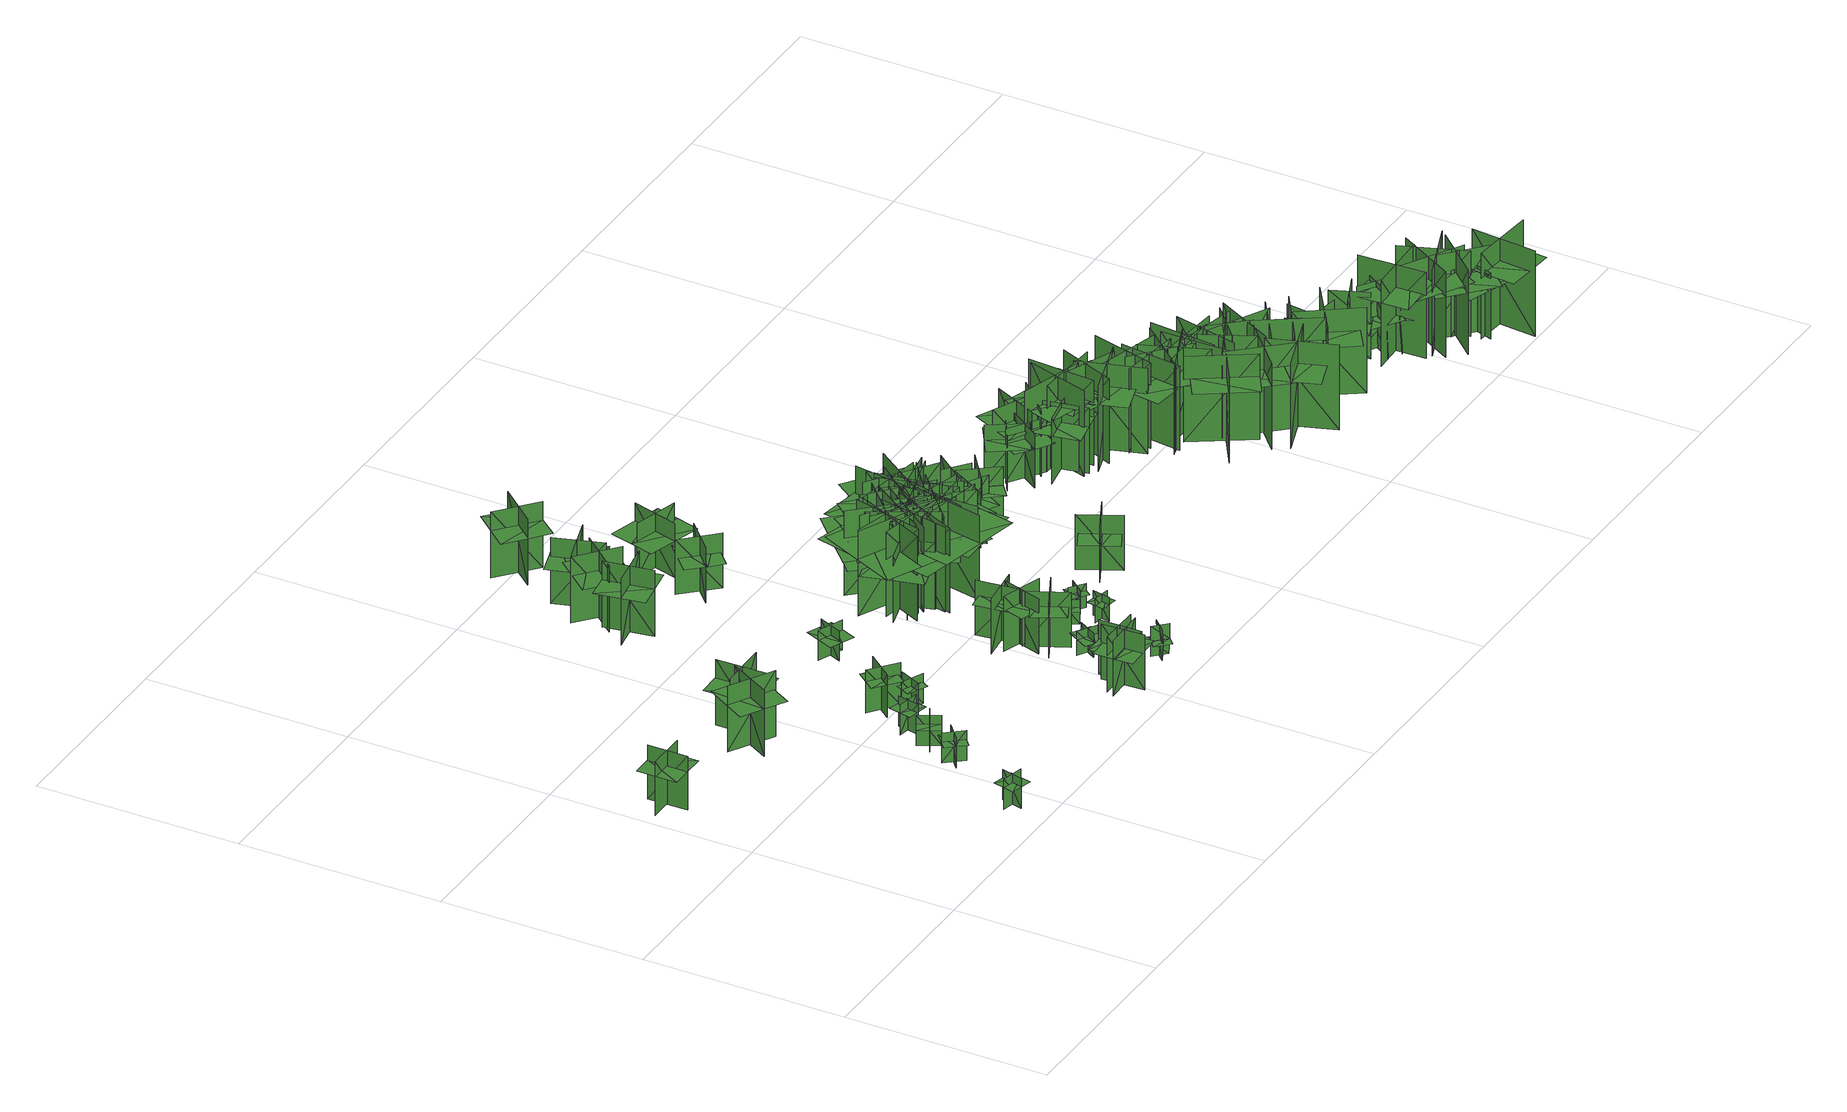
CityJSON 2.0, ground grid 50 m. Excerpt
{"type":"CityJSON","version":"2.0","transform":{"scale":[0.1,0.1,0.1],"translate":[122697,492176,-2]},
"CityObjects":{
"tree1":{"type":"SolitaryVegetationObject","geometry":[{"type":"MultiSurface","lod":"1","boundaries":[[[0,1,2]],[[0,2,3]],[[4,5,6]],[[4,6,7]],[[8,9,10]],[[8,10,11]],[[8,11,12]],[[8,12,13]]]}]},
"tree2":{"type":"SolitaryVegetationObject","geometry":[{"type":"MultiSurface","lod":"1","boundaries":[[[14,15,16]],[[14,16,17]],[[18,19,20]],[[18,20,21]],[[22,23,24]],[[22,24,25]],[[22,25,26]],[[22,26,27]]]}]},
"tree3":{"type":"SolitaryVegetationObject","geometry":[{"type":"MultiSurface","lod":"1","boundaries":[[[28,29,30]],[[28,30,31]],[[32,33,34]],[[32,34,35]],[[36,37,38]],[[36,38,39]],[[36,39,40]],[[36,40,41]]]}]},
"tree4":{"type":"SolitaryVegetationObject","geometry":[{"type":"MultiSurface","lod":"1","boundaries":[[[42,43,44]],[[42,44,45]],[[46,47,48]],[[46,48,49]],[[50,51,52]],[[50,52,53]],[[50,53,54]],[[50,54,55]]]}]},
"tree5":{"type":"SolitaryVegetationObject","geometry":[{"type":"MultiSurface","lod":"1","boundaries":[[[56,57,58]],[[56,58,59]],[[60,61,62]],[[60,62,63]],[[64,65,66]],[[64,66,67]],[[64,67,68]],[[64,68,69]]]}]},
"tree6":{"type":"SolitaryVegetationObject","geometry":[{"type":"MultiSurface","lod":"1","boundaries":[[[70,71,72]],[[70,72,73]],[[74,75,76]],[[74,76,77]],[[78,79,80]],[[78,80,81]],[[78,81,82]],[[78,82,83]]]}]},
"tree7":{"type":"SolitaryVegetationObject","geometry":[{"type":"MultiSurface","lod":"1","boundaries":[[[84,85,86]],[[84,86,87]],[[88,89,90]],[[88,90,91]],[[92,93,94]],[[92,94,95]],[[92,95,96]],[[92,96,97]]]}]},
"tree8":{"type":"SolitaryVegetationObject","geometry":[{"type":"MultiSurface","lod":"1","boundaries":[[[98,99,100]],[[98,100,101]],[[102,103,104]],[[102,104,105]],[[106,107,108]],[[106,108,109]],[[106,110,111]],[[106,111,107]]]}]},
"tree9":{"type":"SolitaryVegetationObject","geometry":[{"type":"MultiSurface","lod":"1","boundaries":[[[112,113,114]],[[112,114,115]],[[116,117,118]],[[116,118,119]],[[120,121,122]],[[120,122,123]],[[120,124,125]],[[120,125,121]]]}]},
"tree10":{"type":"SolitaryVegetationObject","geometry":[{"type":"MultiSurface","lod":"1","boundaries":[[[126,127,128]],[[126,128,129]],[[130,131,132]],[[130,132,133]],[[134,135,136]],[[134,136,137]],[[134,137,138]],[[134,138,139]]]}]},
"tree11":{"type":"SolitaryVegetationObject","geometry":[{"type":"MultiSurface","lod":"1","boundaries":[[[140,141,142]],[[140,142,143]],[[144,145,146]],[[144,146,147]],[[148,149,150]],[[148,150,151]],[[148,151,152]],[[148,152,153]]]}]},
"tree12":{"type":"SolitaryVegetationObject","geometry":[{"type":"MultiSurface","lod":"1","boundaries":[[[154,155,156]],[[154,156,157]],[[158,159,160]],[[158,160,161]],[[162,163,164]],[[162,164,165]],[[162,163,166]],[[162,166,167]]]}]},
"tree13":{"type":"SolitaryVegetationObject","geometry":[{"type":"MultiSurface","lod":"1","boundaries":[[[168,169,170]],[[168,170,171]],[[172,173,174]],[[172,174,175]],[[176,177,178]],[[176,178,179]],[[176,177,180]],[[176,180,181]]]}]},
"tree14":{"type":"SolitaryVegetationObject","geometry":[{"type":"MultiSurface","lod":"1","boundaries":[[[182,183,184]],[[182,184,185]],[[186,187,188]],[[186,188,189]],[[190,191,192]],[[190,192,193]],[[190,193,194]],[[190,194,195]]]}]},
"tree15":{"type":"SolitaryVegetationObject","geometry":[{"type":"MultiSurface","lod":"1","boundaries":[[[196,197,198]],[[196,198,199]],[[200,201,202]],[[200,202,203]],[[204,205,206]],[[204,206,207]],[[204,207,208]],[[204,208,209]]]}]},
"tree16":{"type":"SolitaryVegetationObject","geometry":[{"type":"MultiSurface","lod":"1","boundaries":[[[210,211,212]],[[210,212,213]],[[214,215,216]],[[214,216,217]],[[218,219,220]],[[218,220,221]],[[218,221,222]],[[218,222,223]]]}]},
"tree17":{"type":"SolitaryVegetationObject","geometry":[{"type":"MultiSurface","lod":"1","boundaries":[[[224,225,226]],[[224,226,227]],[[228,229,230]],[[228,230,231]],[[232,233,234]],[[232,234,235]],[[232,236,237]],[[232,237,233]]]}]},
"tree18":{"type":"SolitaryVegetationObject","geometry":[{"type":"MultiSurface","lod":"1","boundaries":[[[238,239,240]],[[238,240,241]],[[242,243,244]],[[242,244,245]],[[246,247,248]],[[246,248,249]],[[246,250,251]],[[246,251,247]]]}]},
"tree19":{"type":"SolitaryVegetationObject","geometry":[{"type":"MultiSurface","lod":"1","boundaries":[[[252,253,254]],[[252,254,255]],[[256,257,258]],[[256,258,259]],[[260,261,262]],[[260,262,263]],[[260,264,265]],[[260,265,261]]]}]},
"tree20":{"type":"SolitaryVegetationObject","geometry":[{"type":"MultiSurface","lod":"1","boundaries":[[[266,267,268]],[[266,268,269]],[[270,271,272]],[[270,272,273]],[[274,275,271]],[[274,271,270]],[[276,277,267]],[[276,267,266]],[[266,267,278]],[[266,278,279]],[[266,280,281]],[[266,281,267]]]}]},
"tree21":{"type":"SolitaryVegetationObject","geometry":[{"type":"MultiSurface","lod":"1","boundaries":[[[282,283,284]],[[282,284,285]],[[286,287,288]],[[286,288,289]],[[290,291,292]],[[290,292,293]],[[290,293,294]],[[290,294,295]]]}]},
"tree22":{"type":"SolitaryVegetationObject","geometry":[{"type":"MultiSurface","lod":"1","boundaries":[[[296,297,298]],[[296,298,299]],[[300,301,302]],[[300,302,303]],[[304,305,306]],[[304,306,307]],[[304,305,308]],[[304,308,309]]]}]},
"tree23":{"type":"SolitaryVegetationObject","geometry":[{"type":"MultiSurface","lod":"1","boundaries":[[[310,311,312]],[[310,312,313]],[[314,315,316]],[[314,316,317]],[[318,319,320]],[[318,320,321]],[[318,321,322]],[[318,322,323]]]}]},
"tree24":{"type":"SolitaryVegetationObject","geometry":[{"type":"MultiSurface","lod":"1","boundaries":[[[324,325,326]],[[324,326,327]],[[328,329,330]],[[328,330,331]],[[332,333,334]],[[332,334,335]],[[332,335,336]],[[332,336,337]]]}]},
"tree25":{"type":"SolitaryVegetationObject","geometry":[{"type":"MultiSurface","lod":"1","boundaries":[[[338,339,340]],[[338,340,341]],[[342,343,344]],[[342,344,345]],[[346,347,348]],[[346,348,349]],[[346,349,350]],[[346,350,351]]]}]},
"tree26":{"type":"SolitaryVegetationObject","geometry":[{"type":"MultiSurface","lod":"1","boundaries":[[[352,353,354]],[[352,354,355]],[[356,357,358]],[[356,358,359]],[[360,361,362]],[[360,362,363]],[[360,363,364]],[[360,364,365]]]}]},
"tree27":{"type":"SolitaryVegetationObject","geometry":[{"type":"MultiSurface","lod":"1","boundaries":[[[366,367,368]],[[366,368,369]],[[370,371,372]],[[370,372,373]],[[374,375,376]],[[374,376,377]],[[374,377,378]],[[374,378,379]]]}]},
"tree28":{"type":"SolitaryVegetationObject","geometry":[{"type":"MultiSurface","lod":"1","boundaries":[[[380,381,382]],[[380,382,383]],[[384,385,386]],[[384,386,387]],[[388,389,390]],[[388,390,391]],[[388,391,392]],[[388,392,393]]]}]},
"tree29":{"type":"SolitaryVegetationObject","geometry":[{"type":"MultiSurface","lod":"1","boundaries":[[[394,395,396]],[[394,396,397]],[[398,399,400]],[[398,400,401]],[[402,403,404]],[[402,404,405]],[[402,405,406]],[[402,406,407]]]}]},
"tree30":{"type":"SolitaryVegetationObject","geometry":[{"type":"MultiSurface","lod":"1","boundaries":[[[408,409,410]],[[408,410,411]],[[412,413,414]],[[412,414,415]],[[416,417,418]],[[416,418,419]],[[416,419,420]],[[416,420,421]]]}]},
"tree31":{"type":"SolitaryVegetationObject","geometry":[{"type":"MultiSurface","lod":"1","boundaries":[[[422,423,424]],[[422,424,425]],[[426,427,428]],[[426,428,429]],[[430,431,432]],[[430,432,433]],[[430,433,434]],[[430,434,435]]]}]},
"tree32":{"type":"SolitaryVegetationObject","geometry":[{"type":"MultiSurface","lod":"1","boundaries":[[[436,437,438]],[[436,438,439]],[[440,441,442]],[[440,442,443]],[[444,445,446]],[[444,446,447]],[[444,447,448]],[[444,448,449]]]}]},
"tree33":{"type":"SolitaryVegetationObject","geometry":[{"type":"MultiSurface","lod":"1","boundaries":[[[450,451,452]],[[450,452,453]],[[454,455,456]],[[454,456,457]],[[458,459,460]],[[458,460,461]],[[458,461,462]],[[458,462,463]]]}]},
"tree34":{"type":"SolitaryVegetationObject","geometry":[{"type":"MultiSurface","lod":"1","boundaries":[[[464,465,466]],[[464,466,467]],[[468,469,470]],[[468,470,471]],[[472,473,474]],[[472,474,475]],[[472,475,476]],[[472,476,477]]]}]},
"tree35":{"type":"SolitaryVegetationObject","geometry":[{"type":"MultiSurface","lod":"1","boundaries":[[[478,479,480]],[[478,480,481]],[[482,483,484]],[[482,484,485]],[[486,487,488]],[[486,488,489]],[[486,489,490]],[[486,490,491]]]}]},
"tree36":{"type":"SolitaryVegetationObject","geometry":[{"type":"MultiSurface","lod":"1","boundaries":[[[492,493,494]],[[492,494,495]],[[496,497,498]],[[496,498,499]],[[500,501,502]],[[500,502,503]],[[500,503,504]],[[500,504,505]]]}]},
"tree37":{"type":"SolitaryVegetationObject","geometry":[{"type":"MultiSurface","lod":"1","boundaries":[[[506,507,508]],[[506,508,509]],[[510,511,512]],[[510,512,513]],[[514,515,516]],[[514,516,517]],[[514,517,518]],[[514,518,519]]]}]},
"tree38":{"type":"SolitaryVegetationObject","geometry":[{"type":"MultiSurface","lod":"1","boundaries":[[[520,521,522]],[[520,522,523]],[[524,525,526]],[[524,526,527]],[[528,529,530]],[[528,530,531]],[[528,531,532]],[[528,532,533]]]}]},
"tree39":{"type":"SolitaryVegetationObject","geometry":[{"type":"MultiSurface","lod":"1","boundaries":[[[534,535,536]],[[534,536,537]],[[538,539,540]],[[538,540,541]],[[542,543,544]],[[542,544,545]],[[542,545,546]],[[542,546,547]]]}]},
"tree40":{"type":"SolitaryVegetationObject","geometry":[{"type":"MultiSurface","lod":"1","boundaries":[[[548,549,550]],[[548,550,551]],[[552,553,554]],[[552,554,555]],[[556,557,558]],[[556,558,559]],[[556,559,560]],[[556,560,561]]]}]},
"tree41":{"type":"SolitaryVegetationObject","geometry":[{"type":"MultiSurface","lod":"1","boundaries":[[[562,563,564]],[[562,564,565]],[[566,567,568]],[[566,568,569]],[[570,571,572]],[[570,572,573]],[[570,573,574]],[[570,574,575]]]}]},
"tree42":{"type":"SolitaryVegetationObject","geometry":[{"type":"MultiSurface","lod":"1","boundaries":[[[576,577,578]],[[576,578,579]],[[580,581,582]],[[580,582,583]],[[584,585,586]],[[584,586,587]],[[584,587,588]],[[584,588,589]]]}]},
"tree43":{"type":"SolitaryVegetationObject","geometry":[{"type":"MultiSurface","lod":"1","boundaries":[[[590,591,592]],[[590,592,593]],[[594,595,596]],[[594,596,597]],[[598,599,600]],[[598,600,601]],[[598,601,602]],[[598,602,603]]]}]},
"tree44":{"type":"SolitaryVegetationObject","geometry":[{"type":"MultiSurface","lod":"1","boundaries":[[[604,605,606]],[[604,606,607]],[[608,609,610]],[[608,610,611]],[[612,613,614]],[[612,614,615]],[[612,615,616]],[[612,616,617]]]}]},
"tree45":{"type":"SolitaryVegetationObject","geometry":[{"type":"MultiSurface","lod":"1","boundaries":[[[618,619,620]],[[618,620,621]],[[622,623,624]],[[622,624,625]],[[626,627,628]],[[626,628,629]],[[626,629,630]],[[626,630,631]]]}]},
"tree46":{"type":"SolitaryVegetationObject","geometry":[{"type":"MultiSurface","lod":"1","boundaries":[[[632,633,634]],[[632,634,635]],[[636,637,638]],[[636,638,639]],[[640,641,642]],[[640,642,643]],[[640,643,644]],[[640,644,645]]]}]},
"tree47":{"type":"SolitaryVegetationObject","geometry":[{"type":"MultiSurface","lod":"1","boundaries":[[[646,647,648]],[[646,648,649]],[[650,651,652]],[[650,652,653]],[[654,655,656]],[[654,656,657]],[[654,657,658]],[[654,658,659]]]}]},
"tree48":{"type":"SolitaryVegetationObject","geometry":[{"type":"MultiSurface","lod":"1","boundaries":[[[660,661,662]],[[660,662,663]],[[664,665,666]],[[664,666,667]],[[668,669,670]],[[668,670,671]],[[668,671,672]],[[668,672,673]]]}]},
"tree49":{"type":"SolitaryVegetationObject","geometry":[{"type":"MultiSurface","lod":"1","boundaries":[[[674,675,676]],[[674,676,677]],[[678,679,680]],[[678,680,681]],[[682,683,684]],[[682,684,685]],[[682,685,686]],[[682,686,687]]]}]},
"tree50":{"type":"SolitaryVegetationObject","geometry":[{"type":"MultiSurface","lod":"1","boundaries":[[[688,689,690]],[[688,690,691]],[[692,693,694]],[[692,694,695]],[[696,697,698]],[[696,698,699]],[[696,699,700]],[[696,700,701]]]}]},
"tree51":{"type":"SolitaryVegetationObject","geometry":[{"type":"MultiSurface","lod":"1","boundaries":[[[702,703,704]],[[702,704,705]],[[706,707,708]],[[706,708,709]],[[710,711,712]],[[710,712,713]],[[710,713,714]],[[710,714,715]]]}]},
"tree52":{"type":"SolitaryVegetationObject","geometry":[{"type":"MultiSurface","lod":"1","boundaries":[[[716,717,718]],[[716,718,719]],[[720,721,722]],[[720,722,723]],[[724,725,726]],[[724,726,727]],[[724,727,728]],[[724,728,729]]]}]},
"tree53":{"type":"SolitaryVegetationObject","geometry":[{"type":"MultiSurface","lod":"1","boundaries":[[[730,731,732]],[[730,732,733]],[[734,735,736]],[[734,736,737]],[[738,739,740]],[[738,740,741]],[[738,741,742]],[[738,742,743]]]}]},
"tree54":{"type":"SolitaryVegetationObject","geometry":[{"type":"MultiSurface","lod":"1","boundaries":[[[744,745,746]],[[744,746,747]],[[748,749,750]],[[748,750,751]],[[752,753,754]],[[752,754,755]],[[752,755,756]],[[752,756,757]]]}]},
"tree55":{"type":"SolitaryVegetationObject","geometry":[{"type":"MultiSurface","lod":"1","boundaries":[[[758,759,760]],[[758,760,761]],[[762,763,764]],[[762,764,765]],[[766,767,768]],[[766,768,769]],[[766,767,770]],[[766,770,771]]]}]},
"tree56":{"type":"SolitaryVegetationObject","geometry":[{"type":"MultiSurface","lod":"1","boundaries":[[[772,773,774]],[[772,774,775]],[[776,777,778]],[[776,778,779]],[[780,781,782]],[[780,782,783]],[[780,783,784]],[[780,784,785]]]}]},
"tree57":{"type":"SolitaryVegetationObject","geometry":[{"type":"MultiSurface","lod":"1","boundaries":[[[786,787,788]],[[786,788,789]],[[790,791,792]],[[790,792,793]],[[794,795,796]],[[794,796,797]],[[794,797,798]],[[794,798,799]]]}]},
"tree58":{"type":"SolitaryVegetationObject","geometry":[{"type":"MultiSurface","lod":"1","boundaries":[[[800,801,802]],[[800,802,803]],[[804,805,806]],[[804,806,807]],[[808,809,810]],[[808,810,811]],[[808,811,812]],[[808,812,813]]]}]},
"tree59":{"type":"SolitaryVegetationObject","geometry":[{"type":"MultiSurface","lod":"1","boundaries":[[[814,815,816]],[[814,816,817]],[[818,819,820]],[[818,820,821]],[[822,823,824]],[[822,824,825]],[[822,825,826]],[[822,826,827]]]}]},
"tree60":{"type":"SolitaryVegetationObject","geometry":[{"type":"MultiSurface","lod":"1","boundaries":[[[828,829,830]],[[828,830,831]],[[832,833,834]],[[832,834,835]],[[836,837,838]],[[836,838,839]],[[836,837,840]],[[836,840,841]]]}]},
"tree61":{"type":"SolitaryVegetationObject","geometry":[{"type":"MultiSurface","lod":"1","boundaries":[[[842,843,844]],[[842,844,845]],[[846,847,848]],[[846,848,849]],[[850,851,852]],[[850,852,853]],[[850,853,854]],[[850,854,855]]]}]},
"tree62":{"type":"SolitaryVegetationObject","geometry":[{"type":"MultiSurface","lod":"1","boundaries":[[[856,857,858]],[[856,858,859]],[[860,861,862]],[[860,862,863]],[[864,865,866]],[[864,866,867]],[[864,865,868]],[[864,868,869]]]}]},
"tree63":{"type":"SolitaryVegetationObject","geometry":[{"type":"MultiSurface","lod":"1","boundaries":[[[870,871,872]],[[870,872,873]],[[874,875,876]],[[874,876,877]],[[878,879,880]],[[878,880,881]],[[878,879,882]],[[878,882,883]]]}]},
"tree64":{"type":"SolitaryVegetationObject","geometry":[{"type":"MultiSurface","lod":"1","boundaries":[[[884,885,886]],[[884,886,887]],[[888,889,890]],[[888,890,891]],[[892,893,894]],[[892,894,895]],[[892,895,896]],[[892,896,897]]]}]},
"tree65":{"type":"SolitaryVegetationObject","geometry":[{"type":"MultiSurface","lod":"1","boundaries":[[[898,899,900]],[[898,900,901]],[[902,903,904]],[[902,904,905]],[[906,907,908]],[[906,908,909]],[[906,909,910]],[[906,910,911]]]}]},
"tree66":{"type":"SolitaryVegetationObject","geometry":[{"type":"MultiSurface","lod":"1","boundaries":[[[912,913,914]],[[912,914,915]],[[916,917,918]],[[916,918,919]],[[920,921,922]],[[920,922,923]],[[920,923,924]],[[920,924,925]]]}]},
"tree67":{"type":"SolitaryVegetationObject","geometry":[{"type":"MultiSurface","lod":"1","boundaries":[[[926,927,928]],[[926,928,929]],[[930,931,932]],[[930,932,933]],[[934,935,936]],[[934,936,937]],[[934,937,938]],[[934,938,939]]]}]},
"tree68":{"type":"SolitaryVegetationObject","geometry":[{"type":"MultiSurface","lod":"1","boundaries":[[[940,941,942]],[[940,942,943]],[[944,945,946]],[[944,946,947]],[[948,949,950]],[[948,950,951]],[[948,951,952]],[[948,952,953]]]}]},
"tree69":{"type":"SolitaryVegetationObject","geometry":[{"type":"MultiSurface","lod":"1","boundaries":[[[954,955,956]],[[954,956,957]],[[958,959,960]],[[958,960,961]],[[962,963,964]],[[962,964,965]],[[962,966,967]],[[962,967,963]]]}]},
"tree70":{"type":"SolitaryVegetationObject","geometry":[{"type":"MultiSurface","lod":"1","boundaries":[[[968,969,970]],[[968,970,971]],[[972,973,974]],[[972,974,975]],[[976,977,978]],[[976,978,979]],[[976,980,981]],[[976,981,977]]]}]},
"tree71":{"type":"SolitaryVegetationObject","geometry":[{"type":"MultiSurface","lod":"1","boundaries":[[[982,983,984]],[[982,984,985]],[[986,987,988]],[[986,988,989]],[[990,991,992]],[[990,992,993]],[[990,994,995]],[[990,995,991]]]}]},
"tree72":{"type":"SolitaryVegetationObject","geometry":[{"type":"MultiSurface","lod":"1","boundaries":[[[996,997,998]],[[996,998,999]],[[1000,1001,1002]],[[1000,1002,1003]],[[1004,1005,1006]],[[1004,1006,1007]],[[1004,1007,1008]],[[1004,1008,1009]]]}]},
"tree73":{"type":"SolitaryVegetationObject","geometry":[{"type":"MultiSurface","lod":"1","boundaries":[[[1010,1011,1012]],[[1010,1012,1013]],[[1014,1015,1016]],[[1014,1016,1017]],[[1018,1019,1020]],[[1018,1020,1021]],[[1018,1021,1022]],[[1018,1022,1023]]]}]},
"tree74":{"type":"SolitaryVegetationObject","geometry":[{"type":"MultiSurface","lod":"1","boundaries":[[[1024,1025,1026]],[[1024,1026,1027]],[[1028,1029,1030]],[[1028,1030,1031]],[[1032,1033,1034]],[[1032,1034,1035]],[[1032,1036,1037]],[[1032,1037,1033]]]}]},
"tree75":{"type":"SolitaryVegetationObject","geometry":[{"type":"MultiSurface","lod":"1","boundaries":[[[1038,1039,1040]],[[1038,1040,1041]],[[1042,1043,1044]],[[1042,1044,1045]],[[1046,1047,1048]],[[1046,1048,1049]],[[1046,1050,1051]],[[1046,1051,1047]]]}]},
"tree76":{"type":"SolitaryVegetationObject","geometry":[{"type":"MultiSurface","lod":"1","boundaries":[[[1052,1053,1054]],[[1052,1054,1055]],[[1056,1057,1058]],[[1056,1058,1059]],[[1060,1061,1062]],[[1060,1062,1063]],[[1060,1064,1065]],[[1060,1065,1061]]]}]},
"tree77":{"type":"SolitaryVegetationObject","geometry":[{"type":"MultiSurface","lod":"1","boundaries":[[[1066,1067,1068]],[[1066,1068,1069]],[[1070,1071,1072]],[[1070,1072,1073]],[[1074,1075,1076]],[[1074,1076,1077]],[[1074,1078,1079]],[[1074,1079,1075]]]}]},
"tree78":{"type":"SolitaryVegetationObject","geometry":[{"type":"MultiSurface","lod":"1","boundaries":[[[1080,1081,1082]],[[1080,1082,1083]],[[1084,1085,1086]],[[1084,1086,1087]],[[1088,1089,1090]],[[1088,1090,1091]],[[1088,1092,1093]],[[1088,1093,1089]]]}]},
"tree79":{"type":"SolitaryVegetationObject","geometry":[{"type":"MultiSurface","lod":"1","boundaries":[[[1094,1095,1096]],[[1094,1096,1097]],[[1098,1099,1100]],[[1098,1100,1101]],[[1102,1103,1104]],[[1102,1104,1105]],[[1102,1106,1107]],[[1102,1107,1103]]]}]},
"tree80":{"type":"SolitaryVegetationObject","geometry":[{"type":"MultiSurface","lod":"1","boundaries":[[[1108,1109,1110]],[[1108,1110,1111]],[[1112,1113,1114]],[[1112,1114,1115]],[[1116,1117,1118]],[[1116,1118,1119]],[[1116,1120,1121]],[[1116,1121,1117]]]}]},
"tree81":{"type":"SolitaryVegetationObject","geometry":[{"type":"MultiSurface","lod":"1","boundaries":[[[1122,1123,1124]],[[1122,1124,1125]],[[1126,1127,1128]],[[1126,1128,1129]],[[1130,1131,1132]],[[1130,1132,1133]],[[1130,1134,1135]],[[1130,1135,1131]]]}]},
"tree82":{"type":"SolitaryVegetationObject","geometry":[{"type":"MultiSurface","lod":"1","boundaries":[[[1136,1137,1138]],[[1136,1138,1139]],[[1140,1141,1142]],[[1140,1142,1143]],[[1144,1145,1146]],[[1144,1146,1147]],[[1144,1148,1149]],[[1144,1149,1145]]]}]},
"tree83":{"type":"SolitaryVegetationObject","geometry":[{"type":"MultiSurface","lod":"1","boundaries":[[[1150,1151,1152]],[[1150,1152,1153]],[[1154,1155,1156]],[[1154,1156,1157]],[[1158,1159,1160]],[[1158,1160,1161]],[[1158,1162,1163]],[[1158,1163,1159]]]}]},
"tree84":{"type":"SolitaryVegetationObject","geometry":[{"type":"MultiSurface","lod":"1","boundaries":[[[1164,1165,1166]],[[1164,1166,1167]],[[1168,1169,1170]],[[1168,1170,1171]],[[1172,1173,1169]],[[1172,1169,1168]],[[1174,1175,1165]],[[1174,1165,1164]],[[1164,1165,1176]],[[1164,1176,1177]],[[1164,1178,1179]],[[1164,1179,1165]]]}]},
"tree85":{"type":"SolitaryVegetationObject","geometry":[{"type":"MultiSurface","lod":"1","boundaries":[[[1180,1181,1182]],[[1180,1182,1183]],[[1184,1185,1186]],[[1184,1186,1187]],[[1188,1189,1190]],[[1188,1190,1191]],[[1188,1192,1193]],[[1188,1193,1189]]]}]},
"tree86":{"type":"SolitaryVegetationObject","geometry":[{"type":"MultiSurface","lod":"1","boundaries":[[[1194,1195,1196]],[[1194,1196,1197]],[[1198,1199,1200]],[[1198,1200,1201]],[[1202,1203,1204]],[[1202,1204,1205]],[[1202,1205,1206]],[[1202,1206,1207]]]}]},
"tree87":{"type":"SolitaryVegetationObject","geometry":[{"type":"MultiSurface","lod":"1","boundaries":[[[1208,1209,1210]],[[1208,1210,1211]],[[1212,1213,1214]],[[1212,1214,1215]],[[1216,1217,1218]],[[1216,1218,1219]],[[1216,1220,1221]],[[1216,1221,1217]]]}]},
"tree88":{"type":"SolitaryVegetationObject","geometry":[{"type":"MultiSurface","lod":"1","boundaries":[[[1222,1223,1224]],[[1222,1224,1225]],[[1226,1227,1228]],[[1226,1228,1229]],[[1230,1231,1232]],[[1230,1232,1233]],[[1230,1233,1234]],[[1230,1234,1235]]]}]},
"tree89":{"type":"SolitaryVegetationObject","geometry":[{"type":"MultiSurface","lod":"1","boundaries":[[[1236,1237,1238]],[[1236,1238,1239]],[[1240,1241,1242]],[[1240,1242,1243]],[[1244,1245,1246]],[[1244,1246,1247]],[[1244,1248,1249]],[[1244,1249,1245]]]}]},
"tree90":{"type":"SolitaryVegetationObject","geometry":[{"type":"MultiSurface","lod":"1","boundaries":[[[1250,1251,1252]],[[1250,1252,1253]],[[1254,1255,1256]],[[1254,1256,1257]],[[1258,1259,1255]],[[1258,1255,1254]],[[1260,1261,1251]],[[1260,1251,1250]],[[1250,1251,1262]],[[1250,1262,1263]],[[1250,1264,1265]],[[1250,1265,1251]]]}]},
"tree91":{"type":"SolitaryVegetationObject","geometry":[{"type":"MultiSurface","lod":"1","boundaries":[[[1266,1267,1268]],[[1266,1268,1269]],[[1270,1271,1272]],[[1270,1272,1273]],[[1274,1275,1276]],[[1274,1276,1277]],[[1274,1278,1279]],[[1274,1279,1275]]]}]},
"tree92":{"type":"SolitaryVegetationObject","geometry":[{"type":"MultiSurface","lod":"1","boundaries":[[[1280,1281,1282]],[[1280,1282,1283]],[[1284,1285,1286]],[[1284,1286,1287]],[[1288,1289,1285]],[[1288,1285,1284]],[[1290,1291,1281]],[[1290,1281,1280]],[[1280,1281,1292]],[[1280,1292,1293]],[[1280,1294,1295]],[[1280,1295,1281]]]}]},
"tree93":{"type":"SolitaryVegetationObject","geometry":[{"type":"MultiSurface","lod":"1","boundaries":[[[1296,1297,1298]],[[1296,1298,1299]],[[1300,1301,1302]],[[1300,1302,1303]],[[1304,1305,1301]],[[1304,1301,1300]],[[1306,1307,1297]],[[1306,1297,1296]],[[1296,1297,1308]],[[1296,1308,1309]],[[1296,1310,1311]],[[1296,1311,1297]]]}]},
"tree94":{"type":"SolitaryVegetationObject","geometry":[{"type":"MultiSurface","lod":"1","boundaries":[[[1312,1313,1314]],[[1312,1314,1315]],[[1316,1317,1318]],[[1316,1318,1319]],[[1320,1321,1322]],[[1320,1322,1323]],[[1320,1324,1325]],[[1320,1325,1321]]]}]},
"tree95":{"type":"SolitaryVegetationObject","geometry":[{"type":"MultiSurface","lod":"1","boundaries":[[[1326,1327,1328]],[[1326,1328,1329]],[[1330,1331,1332]],[[1330,1332,1333]],[[1334,1335,1331]],[[1334,1331,1330]],[[1336,1337,1327]],[[1336,1327,1326]],[[1326,1327,1338]],[[1326,1338,1339]],[[1326,1340,1341]],[[1326,1341,1327]]]}]},
"tree96":{"type":"SolitaryVegetationObject","geometry":[{"type":"MultiSurface","lod":"1","boundaries":[[[1342,1343,1344]],[[1342,1344,1345]],[[1346,1347,1348]],[[1346,1348,1349]],[[1350,1351,1352]],[[1350,1352,1353]],[[1350,1354,1355]],[[1350,1355,1351]]]}]},
"tree97":{"type":"SolitaryVegetationObject","geometry":[{"type":"MultiSurface","lod":"1","boundaries":[[[1356,1357,1358]],[[1356,1358,1359]],[[1360,1361,1362]],[[1360,1362,1363]],[[1364,1365,1366]],[[1364,1366,1367]],[[1364,1368,1369]],[[1364,1369,1365]]]}]},
"tree98":{"type":"SolitaryVegetationObject","geometry":[{"type":"MultiSurface","lod":"1","boundaries":[[[1370,1371,1372]],[[1370,1372,1373]],[[1374,1375,1376]],[[1374,1376,1377]],[[1378,1379,1380]],[[1378,1380,1381]],[[1378,1381,1382]],[[1378,1382,1383]]]}]},
"tree99":{"type":"SolitaryVegetationObject","geometry":[{"type":"MultiSurface","lod":"1","boundaries":[[[1384,1385,1386]],[[1384,1386,1387]],[[1388,1389,1390]],[[1388,1390,1391]],[[1392,1393,1394]],[[1392,1394,1395]],[[1392,1395,1396]],[[1392,1396,1397]]]}]},
"tree100":{"type":"SolitaryVegetationObject","geometry":[{"type":"MultiSurface","lod":"1","boundaries":[[[1398,1399,1400]],[[1398,1400,1401]],[[1402,1403,1404]],[[1402,1404,1405]],[[1406,1407,1408]],[[1406,1408,1409]],[[1406,1410,1411]],[[1406,1411,1407]]]}]},
"tree101":{"type":"SolitaryVegetationObject","geometry":[{"type":"MultiSurface","lod":"1","boundaries":[[[1412,1413,1414]],[[1412,1414,1415]],[[1416,1417,1418]],[[1416,1418,1419]],[[1420,1421,1422]],[[1420,1422,1423]],[[1420,1423,1424]],[[1420,1424,1425]]]}]}
},
"vertices":[
[108,743,22],[8,743,22],[8,743,160],[108,743,160],[61,790,22],[61,691,22],[61,691,160],[61,790,160],[61,790,121],[11,791,121],[11,691,121],[61,691,121],[111,691,121],[111,790,121],
[413,56,22],[426,109,22],[426,109,99],[413,56,99],[445,75,22],[391,88,22],[391,88,99],[445,75,99],[445,75,78],[451,102,78],[397,115,78],[391,88,78],[384,61,78],[438,48,78],
[313,728,22],[419,667,22],[419,667,191],[313,728,191],[334,650,22],[394,755,22],[394,755,191],[334,650,191],[334,650,144],[386,619,144],[447,725,144],[394,755,144],[342,785,144],[281,680,144],
[495,297,21],[531,255,21],[531,255,98],[495,297,98],[492,260,21],[534,296,21],[534,296,98],[492,260,98],[492,260,76],[510,239,76],[552,275,76],[534,296,76],[516,317,76],[474,281,76],
[343,739,21],[465,740,21],[465,740,190],[343,739,190],[400,682,21],[399,804,21],[399,804,190],[400,682,190],[400,682,143],[461,682,143],[460,804,143],[399,804,143],[339,803,143],[339,681,143],
[525,343,20],[574,369,20],[574,369,97],[525,343,97],[560,332,20],[534,381,20],[534,381,97],[560,332,97],[560,332,76],[584,345,76],[559,394,76],[534,381,76],[510,369,76],[535,319,76],
[587,453,20],[575,399,20],[575,399,97],[587,453,97],[556,433,20],[610,422,20],[610,422,97],[556,433,97],[556,433,76],[550,406,76],[604,395,76],[610,422,76],[616,449,76],[561,461,76],
[664,490,20],[600,542,20],[600,542,130],[664,490,130],[657,555,20],[605,491,20],[605,491,130],[657,555,130],[659,495,101],[600,542,101],[579,517,101],[638,469,101],[679,520,101],[620,568,101],
[701,454,14],[648,479,14],[648,479,92],[701,454,92],[685,497,14],[660,444,14],[660,444,92],[685,497,92],[697,456,72],[648,479,72],[638,458,72],[687,435,72],[707,477,72],[658,500,72],
[593,1143,20],[713,1163,20],[713,1163,189],[593,1143,189],[658,1095,20],[638,1215,20],[638,1215,189],[658,1095,189],[658,1095,142],[718,1105,142],[698,1225,142],[638,1215,142],[578,1206,142],[598,1085,142],
[818,718,9],[818,718,86],[756,744,86],[756,744,9],[776,702,9],[776,702,86],[801,761,86],[801,761,9],[772,693,61],[803,680,61],[834,754,61],[803,767,61],[772,780,61],[741,706,61],
[929,107,12],[1035,110,12],[1035,110,153],[929,107,153],[982,58,12],[978,163,12],[978,163,153],[982,58,153],[929,103,106],[1035,107,106],[1033,160,106],[928,156,106],[1036,64,106],[931,60,106],
[1043,126,12],[937,126,12],[937,126,153],[1043,126,153],[992,177,12],[992,71,12],[992,71,153],[992,177,153],[1043,130,106],[937,130,106],[937,77,106],[1043,77,106],[937,172,106],[1043,172,106],
[718,1207,15],[626,1286,15],[626,1286,185],[718,1207,185],[713,1287,15],[633,1195,15],[633,1195,185],[713,1287,185],[713,1287,137],[666,1327,137],[587,1235,137],[633,1195,137],[679,1156,137],[759,1248,137],
[678,1363,14],[714,1246,14],[714,1246,184],[678,1363,184],[640,1291,14],[756,1327,14],[756,1327,184],[640,1291,184],[640,1291,136],[658,1233,136],[774,1269,136],[756,1327,136],[738,1385,136],[622,1350,136],
[1077,225,16],[1077,225,78],[1031,252,78],[1031,252,16],[1042,216,16],[1042,216,78],[1068,261,78],[1068,261,16],[1039,210,57],[1062,196,57],[1093,252,57],[1070,265,57],[1047,279,57],[1015,223,57],
[1006,333,10],[1038,434,10],[1038,434,151],[1006,333,151],[1080,372,10],[979,405,10],[979,405,151],[1080,372,151],[1008,342,114],[1038,434,114],[998,447,114],[968,355,114],[1048,329,114],[1078,422,114],
[1095,352,11],[1000,305,11],[1000,305,152],[1095,352,152],[1016,379,11],[1062,283,11],[1062,283,152],[1016,379,152],[1087,348,115],[1000,305,115],[1018,268,115],[1106,310,115],[1069,386,115],[981,343,115],
[1010,492,9],[1023,386,9],[1023,386,150],[1010,492,150],[959,425,9],[1065,438,9],[1065,438,150],[959,425,150],[1011,483,113],[1023,386,113],[1065,391,113],[1053,488,113],[970,477,113],[982,381,113],
[1135,79,54],[1104,109,54],[1089,93,54],[1119,63,54],[1105,78,54],[1135,109,54],[1133,111,93],[1103,80,93],[1103,80,15],[1133,111,15],[1136,81,15],[1105,110,15],[1104,109,93],[1135,79,93],[1149,95,54],[1119,124,54],
[715,1440,18],[794,1533,18],[794,1533,187],[715,1440,187],[795,1446,18],[703,1525,18],[703,1525,187],[795,1446,187],[795,1446,140],[835,1492,140],[743,1572,140],[703,1525,140],[663,1479,140],[756,1400,140],
[851,1073,6],[928,1145,6],[928,1145,147],[851,1073,147],[923,1070,6],[850,1148,6],[850,1148,147],[923,1070,147],[853,1070,99],[930,1142,99],[894,1181,99],[817,1109,99],[960,1111,99],[882,1039,99],
[1123,317,14],[1161,340,14],[1161,340,76],[1123,317,76],[1152,310,14],[1129,348,14],[1129,348,76],[1152,310,76],[1152,310,58],[1171,322,58],[1148,359,58],[1129,348,58],[1110,336,58],[1133,299,58],
[1019,761,11],[1019,761,182],[1058,619,182],[1058,619,11],[1105,710,11],[1105,710,182],[968,673,182],[968,673,11],[1126,716,126],[1106,787,126],[936,740,126],[956,669,126],[975,598,126],[1145,645,126],
[956,753,10],[956,753,227],[1126,674,227],[1126,674,10],[1076,794,10],[1076,794,227],[1000,630,227],[1000,630,10],[1087,819,157],[1002,859,157],[908,655,157],[993,616,157],[1078,576,157],[1172,780,157],
[964,757,9],[964,757,226],[1145,711,226],[1145,711,9],[1073,819,9],[1073,819,226],[1029,644,226],[1029,644,9],[1080,846,155],[989,869,155],[935,651,155],[1025,629,155],[1116,606,155],[1171,824,155],
[1189,258,15],[1197,301,15],[1197,301,77],[1189,258,77],[1213,275,15],[1170,282,15],[1170,282,77],[1213,275,77],[1213,275,59],[1217,296,59],[1173,304,59],[1170,282,59],[1166,260,59],[1209,253,59],
[1166,662,11],[1166,662,228],[983,698,228],[983,698,11],[1060,594,11],[1060,594,228],[1095,771,228],[1095,771,11],[1054,566,157],[1146,548,157],[1190,768,157],[1098,787,157],[1006,805,157],[962,585,157],
[1156,740,11],[1156,740,228],[992,651,228],[992,651,11],[1118,619,11],[1118,619,228],[1032,778,228],[1032,778,11],[1131,595,157],[1214,639,157],[1107,837,157],[1024,792,157],[942,748,157],[1049,550,157],
[907,1180,9],[907,1180,148],[940,1296,148],[940,1296,9],[869,1252,9],[869,1252,148],[980,1221,148],[980,1221,9],[851,1257,103],[835,1199,103],[974,1160,103],[991,1218,103],[1007,1276,103],[868,1315,103],
[1011,694,9],[1011,694,226],[1147,823,226],[1147,823,9],[1017,820,9],[1017,820,226],[1141,689,226],[1141,689,9],[997,840,155],[930,776,155],[1084,613,155],[1152,677,155],[1220,742,155],[1065,905,155],
[1183,356,14],[1217,329,14],[1217,329,76],[1183,356,76],[1186,327,14],[1213,361,14],[1213,361,76],[1186,327,76],[1186,327,59],[1203,313,59],[1231,348,59],[1213,361,59],[1196,375,59],[1168,341,59],
[1039,635,10],[1039,635,227],[1151,784,227],[1151,784,10],[1023,760,10],[1023,760,227],[1167,652,227],[1167,652,10],[1001,777,157],[945,702,157],[1124,567,157],[1180,642,157],[1237,717,157],[1057,852,157],
[1139,751,11],[1139,751,228],[1060,582,228],[1060,582,11],[1180,632,11],[1180,632,228],[1017,708,228],[1017,708,11],[1205,620,157],[1245,705,157],[1042,800,157],[1002,715,157],[962,630,157],[1166,535,157],
[1032,739,3],[1032,739,143],[1124,817,143],[1124,817,3],[1041,820,3],[1041,820,143],[1115,731,143],[1115,731,3],[1029,834,97],[983,795,97],[1076,684,97],[1122,723,97],[1168,762,97],[1075,872,97],
[1016,782,10],[1016,782,227],[1171,677,227],[1171,677,10],[1141,803,10],[1141,803,227],[1040,654,227],[1040,654,10],[1157,826,156],[1079,879,156],[953,693,156],[1030,641,156],[1108,588,156],[1234,774,156],
[1169,772,10],[1169,772,227],[1062,618,227],[1062,618,10],[1189,647,10],[1189,647,227],[1041,750,227],[1041,750,10],[1211,631,157],[1265,708,157],[1081,836,157],[1027,759,157],[974,682,157],[1158,554,157],
[1138,551,11],[1138,551,228],[1176,734,228],[1176,734,11],[1070,657,11],[1070,657,228],[1247,621,228],[1247,621,11],[1043,663,158],[1024,571,158],[1244,526,158],[1263,618,158],[1282,710,158],[1062,755,158],
[1203,719,11],[1203,719,181],[1056,719,181],[1056,719,11],[1131,650,11],[1131,650,181],[1132,792,181],[1132,792,11],[1131,628,126],[1205,628,126],[1205,805,126],[1132,805,126],[1058,805,126],[1057,629,126],
[1148,701,10],[1148,701,150],[1101,812,150],[1101,812,10],[1073,733,10],[1073,733,150],[1180,778,150],[1180,778,10],[1057,726,104],[1080,671,104],[1213,727,104],[1190,782,104],[1167,838,104],[1034,782,104],
[1132,820,10],[1132,820,119],[1116,728,119],[1116,728,10],[1167,768,10],[1167,768,119],[1078,783,119],[1078,783,10],[1181,766,84],[1189,812,84],[1078,830,84],[1070,784,84],[1063,738,84],[1173,719,84],
[1257,662,11],[1257,662,228],[1070,658,228],[1070,658,11],[1168,572,11],[1168,572,228],[1165,753,228],[1165,753,11],[1168,545,157],[1262,546,157],[1258,771,157],[1164,769,157],[1071,768,157],[1075,543,157],
[1105,747,11],[1105,747,228],[1229,606,228],[1229,606,11],[1231,736,11],[1231,736,228],[1096,617,228],[1096,617,11],[1252,755,157],[1190,825,157],[1022,677,157],[1083,607,157],[1145,536,157],[1314,684,157],
[1100,810,10],[1100,810,119],[1187,775,119],[1187,775,10],[1159,834,10],[1159,834,119],[1125,750,119],[1125,750,10],[1164,847,83],[1121,864,83],[1078,760,83],[1122,743,83],[1165,725,83],[1207,829,83],
[1218,830,9],[1218,830,226],[1096,689,226],[1096,689,9],[1225,704,9],[1225,704,226],[1089,822,226],[1089,822,9],[1246,685,155],[1307,756,155],[1138,903,155],[1076,833,155],[1015,762,155],[1184,615,155],
[1203,787,10],[1203,787,227],[1155,607,227],[1155,607,10],[1264,677,10],[1264,677,227],[1090,723,227],[1090,723,10],[1291,670,156],[1315,760,156],[1099,818,156],[1074,728,156],[1050,637,156],[1267,579,156],
[1124,772,10],[1124,772,119],[1217,783,119],[1217,783,10],[1165,821,10],[1165,821,119],[1175,731,119],[1175,731,10],[1163,835,83],[1116,829,83],[1129,718,83],[1176,723,83],[1222,729,83],[1209,840,83],
[1116,829,10],[1116,829,118],[1206,803,118],[1206,803,10],[1172,859,10],[1172,859,118],[1147,772,118],[1147,772,10],[1176,872,83],[1131,885,83],[1099,777,83],[1144,764,83],[1189,751,83],[1221,859,83],
[1250,650,9],[1250,650,226],[1136,798,226],[1136,798,9],[1125,668,9],[1125,668,226],[1268,778,226],[1268,778,9],[1103,651,156],[1160,577,156],[1338,714,156],[1281,788,156],[1224,862,156],[1046,725,156],
[1194,887,8],[1194,887,225],[1165,702,225],[1165,702,8],[1266,784,8],[1266,784,225],[1088,812,225],[1088,812,8],[1294,780,155],[1308,872,155],[1086,907,155],[1072,814,155],[1057,721,155],[1279,687,155],
[1172,826,9],[1172,826,226],[1224,647,226],[1224,647,9],[1282,763,9],[1282,763,226],[1108,713,226],[1108,713,9],[1308,771,155],[1283,861,155],[1067,799,155],[1093,709,155],[1119,619,155],[1334,681,155],
[1215,670,9],[1215,670,226],[1183,855,226],[1183,855,9],[1113,745,9],[1113,745,226],[1291,776,226],[1291,776,9],[1086,740,155],[1102,648,155],[1323,686,155],[1307,779,155],[1291,871,155],[1069,833,155],
[1233,797,10],[1233,797,118],[1156,850,118],[1156,850,10],[1170,787,10],[1170,787,118],[1222,861,118],[1222,861,10],[1162,775,83],[1201,749,83],[1265,841,83],[1227,868,83],[1188,894,83],[1124,802,83],
[1142,842,8],[1142,842,225],[1294,732,225],[1294,732,8],[1267,859,8],[1267,859,225],[1161,713,225],[1161,713,8],[1284,882,155],[1208,937,155],[1076,755,155],[1152,700,155],[1228,645,155],[1359,827,155],
[1325,354,12],[1420,401,12],[1420,401,153],[1325,354,153],[1393,331,12],[1346,426,12],[1346,426,153],[1393,331,153],[1326,351,106],[1421,398,106],[1398,445,106],[1303,398,106],[1440,359,106],[1345,312,106],
[1252,893,9],[1252,893,179],[1232,748,179],[1232,748,9],[1310,813,9],[1310,813,179],[1170,832,179],[1170,832,9],[1332,810,124],[1342,883,124],[1167,907,124],[1157,834,124],[1147,761,124],[1322,737,124],
[1240,838,10],[1240,838,72],[1270,882,72],[1270,882,10],[1234,874,10],[1234,874,72],[1277,845,72],[1277,845,10],[1228,878,52],[1212,856,52],[1265,820,52],[1281,842,52],[1296,864,52],[1243,900,52],
[1255,871,11],[1255,871,73],[1288,913,73],[1288,913,11],[1251,907,11],[1251,907,73],[1291,875,73],[1291,875,11],[1245,912,53],[1228,891,53],[1279,851,53],[1295,872,53],[1312,893,53],[1261,933,53],
[1278,941,11],[1278,941,73],[1286,888,73],[1286,888,11],[1307,919,11],[1307,919,73],[1256,911,73],[1256,911,11],[1314,921,52],[1310,947,52],[1247,937,52],[1251,910,52],[1255,884,52],[1319,894,52],
[1383,744,9],[1330,652,9],[1330,652,150],[1383,744,150],[1313,725,9],[1405,672,9],[1405,672,150],[1313,725,150],[1380,745,103],[1327,654,103],[1372,627,103],[1426,719,103],[1290,675,103],[1343,767,103],
[1332,944,11],[1332,944,73],[1282,926,73],[1282,926,11],[1316,912,11],[1316,912,73],[1299,960,73],[1299,960,11],[1318,904,53],[1344,913,53],[1322,974,53],[1297,965,53],[1272,956,53],[1293,895,53],
[1358,718,10],[1423,801,10],[1423,801,151],[1358,718,151],[1429,727,10],[1346,792,10],[1346,792,151],[1429,727,151],[1360,716,104],[1426,799,104],[1384,832,104],[1319,748,104],[1459,773,104],[1394,690,104],
[1385,744,10],[1449,660,10],[1449,660,151],[1385,744,151],[1375,673,10],[1460,737,10],[1460,737,151],[1375,673,151],[1382,742,104],[1446,658,104],[1488,690,104],[1425,774,104],[1412,632,104],[1348,716,104],
[1644,762,13],[1559,709,13],[1559,709,151],[1644,762,151],[1579,777,13],[1632,693,13],[1632,693,151],[1579,777,151],[1579,777,113],[1537,751,113],[1590,667,113],[1632,693,113],[1674,720,113],[1621,804,113],
[1586,728,13],[1668,672,13],[1668,672,152],[1586,728,152],[1597,662,13],[1654,745,13],[1654,745,152],[1597,662,152],[1597,662,113],[1639,634,113],[1695,717,113],[1654,745,113],[1612,773,113],[1556,691,113],
[1634,689,11],[1686,799,11],[1686,799,180],[1634,689,180],[1711,716,11],[1601,768,11],[1601,768,180],[1711,716,180],[1711,716,133],[1737,770,133],[1627,823,133],[1601,768,133],[1574,713,133],[1684,661,133],
[1751,660,12],[1631,638,12],[1631,638,181],[1751,660,181],[1684,706,12],[1707,587,12],[1707,587,181],[1684,706,181],[1684,706,133],[1624,695,133],[1647,575,133],[1707,587,133],[1766,598,133],[1744,718,133],
[1732,677,12],[1648,764,12],[1648,764,181],[1732,677,181],[1734,758,12],[1647,673,12],[1647,673,181],[1734,758,181],[1734,758,133],[1692,802,133],[1604,717,133],[1647,673,133],[1689,629,133],[1777,714,133],
[1634,707,9],[1792,660,9],[1792,660,228],[1634,707,228],[1697,593,9],[1744,751,9],[1744,751,228],[1697,593,228],[1648,703,171],[1792,660,171],[1811,722,171],[1666,766,171],[1629,641,171],[1774,597,171],
[1842,664,9],[1677,674,9],[1677,674,228],[1842,664,228],[1755,762,9],[1745,596,9],[1745,596,228],[1755,762,228],[1828,665,171],[1677,674,171],[1674,609,171],[1825,600,171],[1832,731,171],[1681,739,171],
[1730,577,8],[1888,625,8],[1888,625,227],[1730,577,227],[1845,516,8],[1797,674,8],[1797,674,227],[1845,516,227],[1743,581,171],[1888,625,171],[1869,687,171],[1724,643,171],[1762,518,171],[1907,562,171],
[1828,715,9],[1770,571,9],[1770,571,225],[1828,715,225],[1733,674,9],[1877,617,9],[1877,617,225],[1733,674,225],[1733,674,164],[1704,602,164],[1848,545,164],[1877,617,164],[1905,689,164],[1761,746,164],
[1911,616,8],[1891,462,8],[1891,462,224],[1911,616,224],[1829,553,8],[1982,534,8],[1982,534,224],[1829,553,224],[1829,553,163],[1819,476,163],[1973,457,163],[1982,534,163],[1992,611,163],[1839,630,163],
[1978,570,7],[1819,612,7],[1819,612,226],[1978,570,226],[1912,682,7],[1870,522,7],[1870,522,226],[1912,682,226],[1965,573,170],[1819,612,170],[1802,549,170],[1948,510,170],[1982,636,170],[1836,675,170],
[1926,471,7],[2014,331,7],[2014,331,227],[1926,471,227],[1898,343,7],[2038,432,7],[2038,432,227],[1898,343,227],[1934,459,170],[2014,331,170],[2070,366,170],[1989,494,170],[1878,424,170],[1959,296,170],
[1995,593,6],[1886,469,6],[1886,469,226],[1995,593,226],[1865,583,6],[1989,475,6],[1989,475,226],[1865,583,226],[1986,583,169],[1886,469,169],[1936,426,169],[2035,540,169],[1937,626,169],[1837,512,169],
[1922,587,6],[1984,433,6],[1984,433,225],[1922,587,225],[1872,466,6],[2025,528,6],[2025,528,225],[1872,466,225],[1927,573,168],[1984,433,168],[2044,458,168],[1987,598,168],[1866,549,168],[1923,409,168],
[1902,490,6],[2068,492,6],[2068,492,225],[1902,490,225],[1997,399,6],[1995,565,6],[1995,565,225],[1997,399,225],[1917,490,168],[2068,492,168],[2067,557,168],[1916,555,168],[1917,425,168],[2069,427,168],
[2112,399,8],[1990,288,8],[1990,288,227],[2112,399,227],[1982,405,8],[2093,282,8],[2093,282,227],[1982,405,227],[2102,390,170],[1990,288,170],[2034,240,170],[2146,341,170],[2058,438,170],[1946,336,170],
[2103,503,5],[1938,518,5],[1938,518,224],[2103,503,224],[2019,603,5],[2004,438,5],[2004,438,224],[2019,603,224],[2089,504,168],[1938,518,168],[1932,453,168],[2083,439,168],[2095,569,168],[1944,583,168],
[2012,253,8],[2168,306,8],[2168,306,227],[2012,253,227],[2129,196,8],[2076,352,8],[2076,352,227],[2129,196,227],[2025,257,171],[2168,306,171],[2147,368,171],[2004,319,171],[2046,195,171],[2189,244,171],
[2132,477,6],[1983,406,6],[1983,406,225],[2132,477,225],[2009,520,6],[2079,370,6],[2079,370,225],[2009,520,225],[2120,471,169],[1983,406,169],[2010,347,169],[2147,412,169],[2092,530,169],[1955,465,169],
[2032,403,5],[2068,565,5],[2068,565,224],[2032,403,224],[2142,474,5],[1981,510,5],[1981,510,224],[2142,474,224],[2036,417,168],[2068,565,168],[2005,579,168],[1972,431,168],[2099,403,168],[2132,550,168],
[2140,497,117],[2051,418,117],[2091,372,118],[2181,451,118],[2136,414,117],[2058,504,117],[2052,499,226],[2131,410,226],[2131,410,8],[2052,499,8],[2136,500,8],[2047,422,8],[2051,418,226],[2140,497,226],[2100,542,118],[2011,463,118],
[2049,480,5],[2195,404,5],[2195,404,224],[2049,480,224],[2088,356,5],[2165,502,5],[2165,502,224],[2088,356,224],[2061,474,168],[2195,404,168],[2225,462,168],[2091,532,168],[2031,416,168],[2165,346,168],
[2192,323,7],[2106,451,7],[2106,451,223],[2192,323,223],[2213,424,7],[2084,338,7],[2084,338,223],[2213,424,223],[2213,424,162],[2170,488,162],[2041,402,162],[2084,338,162],[2127,273,162],[2256,359,162],
[2254,388,7],[2115,298,7],[2115,298,226],[2254,388,226],[2126,414,7],[2216,275,7],[2216,275,226],[2126,414,226],[2242,380,169],[2115,298,169],[2151,243,169],[2278,325,169],[2207,435,169],[2080,353,169],
[2172,350,9],[2246,416,9],[2246,416,147],[2172,350,147],[2239,346,9],[2172,420,9],[2172,420,147],[2239,346,147],[2239,346,109],[2276,379,109],[2209,453,109],[2172,420,109],[2135,387,109],[2201,313,109],
[2294,217,7],[2200,353,7],[2200,353,226],[2294,217,226],[2317,346,7],[2180,252,7],[2180,252,226],[2317,346,226],[2286,229,169],[2200,353,169],[2146,316,169],[2232,192,169],[2340,266,169],[2254,390,169],
[2235,388,96],[2224,295,96],[2272,290,96],[2283,382,96],[2276,338,96],[2183,348,96],[2183,343,181],[2275,332,181],[2275,332,10],[2183,343,10],[2231,388,10],[2220,295,10],[2224,295,181],[2235,388,181],[2188,393,96],[2177,300,96],
[2353,329,7],[2224,347,7],[2224,347,180],[2353,329,180],[2290,411,7],[2272,282,7],[2272,282,180],[2290,411,180],[2342,331,135],[2224,347,135],[2217,296,135],[2335,280,135],[2349,382,135],[2231,398,135],
[2445,336,95],[2359,299,95],[2377,255,96],[2463,291,96],[2421,275,95],[2385,361,95],[2380,359,181],[2416,273,181],[2416,273,10],[2380,359,10],[2443,339,10],[2357,303,10],[2359,299,181],[2445,336,181],[2426,379,96],[2340,343,96],
[2434,243,95],[2485,321,95],[2445,347,96],[2393,270,96],[2420,306,95],[2497,254,95],[2501,259,181],[2423,311,181],[2423,311,9],[2501,259,9],[2437,241,9],[2489,318,9],[2485,321,181],[2434,243,181],[2473,217,96],[2525,294,96],
[2572,250,5],[2407,242,5],[2407,242,225],[2572,250,225],[2476,337,5],[2483,172,5],[2483,172,225],[2476,337,225],[2558,249,168],[2407,242,168],[2410,177,168],[2561,184,168],[2556,314,168],[2404,308,168],
[2487,289,95],[2529,205,95],[2572,227,95],[2531,310,95],[2549,269,95],[2465,228,95],[2468,223,180],[2551,264,180],[2551,264,9],[2468,223,9],[2484,287,9],[2525,203,9],[2529,205,180],[2487,289,180],[2445,268,95],[2487,184,95],
[2624,154,5],[2481,236,5],[2481,236,224],[2624,154,224],[2589,280,5],[2507,136,5],[2507,136,224],[2589,280,224],[2612,161,167],[2481,236,167],[2448,179,167],[2579,104,167],[2644,218,167],[2513,293,167],
[2552,285,4],[2610,130,4],[2610,130,223],[2552,285,223],[2499,166,4],[2653,224,4],[2653,224,223],[2499,166,223],[2557,272,167],[2610,130,167],[2671,153,167],[2618,295,167],[2496,249,167],[2549,107,167],
[2644,212,6],[2539,98,6],[2539,98,221],[2644,212,221],[2541,208,6],[2655,104,6],[2655,104,221],[2541,208,221],[2541,208,161],[2488,151,161],[2602,47,161],[2655,104,161],[2707,161,161],[2593,266,161],
[2655,200,7],[2617,85,7],[2617,85,176],[2655,200,176],[2583,164,7],[2698,126,7],[2698,126,176],[2583,164,176],[2583,164,128],[2564,107,128],[2679,68,128],[2698,126,128],[2717,184,128],[2602,222,128],
[2674,5,6],[2689,169,6],[2689,169,225],[2674,5,225],[2774,89,6],[2609,104,6],[2609,104,225],[2774,89,225],[2676,19,169],[2689,169,169],[2624,175,169],[2611,24,169],[2741,13,169],[2754,163,169],
[2713,77,8],[2743,152,8],[2743,152,148],[2713,77,148],[2763,98,8],[2763,98,148],[2687,128,148],[2687,128,8],[2760,99,103],[2773,131,103],[2712,155,103],[2699,123,103],[2687,92,103],[2748,68,103]
]}
